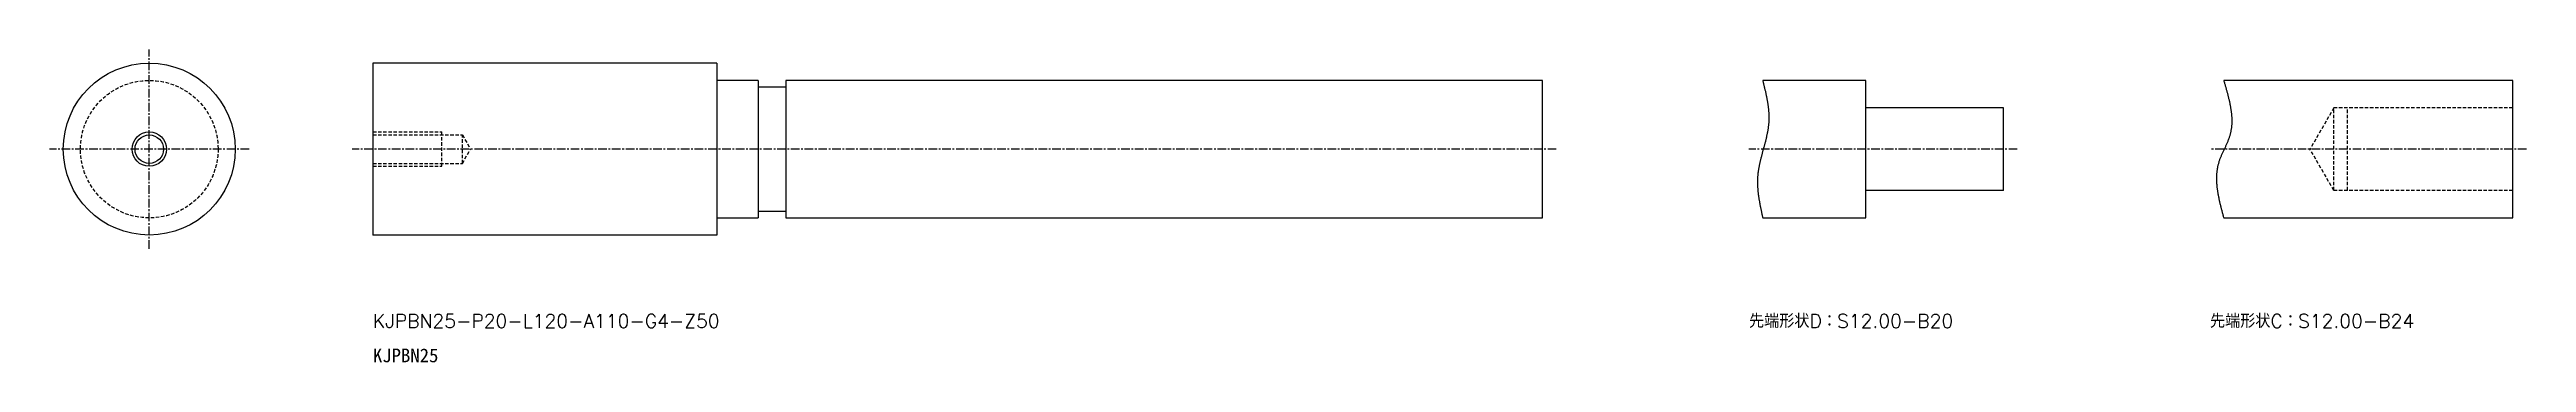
# Model space of a CAD drawing. Extents: x -2278 to -1918, y -989 to -944.
import ezdxf

# ---------------------------------------------------------------- set-up
doc = ezdxf.new("R2010")
doc.units = 0
doc.linetypes.add('CENTER', pattern=[2, 1.25, -0.25, 0.25, -0.25])
doc.linetypes.add('DASHED', pattern=[0.75, 0.5, -0.25])
doc.layers.get('0').update_dxf_attribs({"linetype": 'CONTINUOUS'})
doc.layers.add('CENTER', color=1, linetype='CENTER')
doc.styles.add('ｽﾀｲﾙ1', font='txt.shx', dxfattribs={"bigfont": 'bigfont.shx'})

msp = doc.modelspace()

# ---------------------------------------------------------------- linework, layer by layer
at = {"color": 7, "linetype": 'CONTINUOUS'}
for p, q in [((-2181.37, -945.89), (-2231.37, -945.89)), ((-2231.37, -945.89), (-2231.37, -970.89)), ((-2181.37, -945.89), (-2181.37, -970.89)), ((-2175.37, -948.39), (-2181.37, -948.39)), ((-2175.37, -948.39), (-2175.37, -968.39)), ((-2171.37, -949.39), (-2175.37, -949.39)), ((-2171.37, -948.39), (-2171.37, -968.39)), ((-2061.37, -948.39), (-2171.37, -948.39)), ((-2061.37, -968.39), (-2061.37, -948.39)), ((-2014.37, -948.39), (-2029.37, -948.39)), ((-2014.37, -968.39), (-2014.37, -948.39)), ((-1920.37, -948.39), (-1962.37, -948.39)), ((-1920.37, -968.39), (-1920.37, -948.39)), ((-1994.37, -952.39), (-2014.37, -952.39)), ((-1994.37, -964.39), (-1994.37, -952.39)), ((-1994.37, -964.39), (-2014.37, -964.39)), ((-2181.37, -968.39), (-2175.37, -968.39)), ((-2175.37, -967.39), (-2171.37, -967.39)), ((-2171.37, -968.39), (-2061.37, -968.39)), ((-2029.37, -968.39), (-2014.37, -968.39)), ((-1962.37, -968.39), (-1920.37, -968.39)), ((-2181.37, -970.89), (-2231.37, -970.89))]:
    msp.add_line(p, q, dxfattribs=at)
at = {"color": 3, "linetype": 'DASHED'}
for p, q in [((-1946.37, -952.39), (-1949.83, -958.39)), ((-1920.37, -952.39), (-1946.37, -952.39)), ((-1946.37, -964.39), (-1946.37, -952.39)), ((-1944.37, -964.39), (-1944.37, -952.39)), ((-2231.37, -955.89), (-2221.37, -955.89)), ((-2231.37, -956.33), (-2218.37, -956.33)), ((-2221.37, -960.89), (-2221.37, -955.89)), ((-2218.37, -956.33), (-2217.17, -958.39)), ((-2218.37, -960.46), (-2218.37, -956.33)), ((-2231.37, -960.46), (-2218.37, -960.46)), ((-2231.37, -960.89), (-2221.37, -960.89)), ((-2218.37, -960.46), (-2217.17, -958.39)), ((-1946.37, -964.39), (-1949.83, -958.39)), ((-1920.37, -964.39), (-1946.37, -964.39))]:
    msp.add_line(p, q, dxfattribs=at)
at = {"color": 7}
for points in [[(-2029.37, -948.39, 0), (-2029.34, -948.5, 0), (-2029.32, -948.61, 0), (-2029.29, -948.71, 0), (-2029.26, -948.82, 0), (-2029.24, -948.92, 0), (-2029.21, -949.03, 0), (-2029.19, -949.13, 0), (-2029.16, -949.24, 0), (-2029.14, -949.34, 0), (-2029.11, -949.45, 0), (-2029.09, -949.55, 0), (-2029.06, -949.66, 0), (-2029.04, -949.76, 0), (-2029.01, -949.87, 0), (-2028.99, -949.98, 0), (-2028.96, -950.08, 0), (-2028.94, -950.18, 0), (-2028.92, -950.29, 0), (-2028.9, -950.4, 0), (-2028.87, -950.5, 0), (-2028.85, -950.61, 0), (-2028.83, -950.71, 0), (-2028.81, -950.82, 0), (-2028.79, -950.92, 0), (-2028.77, -951.03, 0), (-2028.75, -951.13, 0), (-2028.73, -951.24, 0), (-2028.71, -951.34, 0), (-2028.69, -951.45, 0), (-2028.68, -951.55, 0), (-2028.66, -951.66, 0), (-2028.64, -951.76, 0), (-2028.63, -951.87, 0), (-2028.61, -951.97, 0), (-2028.6, -952.08, 0), (-2028.58, -952.18, 0), (-2028.57, -952.29, 0), (-2028.56, -952.39, 0), (-2028.55, -952.5, 0), (-2028.54, -952.6, 0), (-2028.53, -952.71, 0), (-2028.52, -952.81, 0), (-2028.51, -952.92, 0), (-2028.5, -953.02, 0), (-2028.49, -953.13, 0), (-2028.49, -953.23, 0), (-2028.48, -953.34, 0), (-2028.48, -953.44, 0), (-2028.48, -953.54, 0), (-2028.48, -953.65, 0), (-2028.47, -953.75, 0), (-2028.47, -953.86, 0), (-2028.48, -953.96, 0), (-2028.48, -954.07, 0), (-2028.48, -954.17, 0), (-2028.48, -954.28, 0), (-2028.49, -954.38, 0), (-2028.5, -954.49, 0), (-2028.5, -954.59, 0), (-2028.51, -954.69, 0), (-2028.52, -954.8, 0), (-2028.53, -954.9, 0), (-2028.54, -955.01, 0), (-2028.56, -955.11, 0), (-2028.57, -955.22, 0), (-2028.58, -955.32, 0), (-2028.6, -955.42, 0), (-2028.62, -955.53, 0), (-2028.63, -955.63, 0), (-2028.65, -955.74, 0), (-2028.67, -955.84, 0), (-2028.69, -955.94, 0), (-2028.71, -956.05, 0), (-2028.73, -956.15, 0), (-2028.75, -956.26, 0), (-2028.77, -956.36, 0), (-2028.8, -956.46, 0), (-2028.82, -956.57, 0), (-2028.84, -956.67, 0), (-2028.87, -956.77, 0), (-2028.89, -956.88, 0), (-2028.92, -956.98, 0), (-2028.94, -957.09, 0), (-2028.97, -957.19, 0), (-2028.99, -957.29, 0), (-2029.02, -957.4, 0), (-2029.05, -957.5, 0), (-2029.07, -957.61, 0), (-2029.1, -957.71, 0), (-2029.13, -957.81, 0), (-2029.16, -957.92, 0), (-2029.18, -958.02, 0), (-2029.21, -958.12, 0), (-2029.24, -958.23, 0), (-2029.27, -958.33, 0), (-2029.3, -958.43, 0), (-2029.33, -958.54, 0), (-2029.35, -958.64, 0), (-2029.38, -958.75, 0), (-2029.41, -958.85, 0), (-2029.44, -958.95, 0), (-2029.47, -959.06, 0), (-2029.49, -959.16, 0), (-2029.52, -959.26, 0), (-2029.55, -959.37, 0), (-2029.57, -959.47, 0), (-2029.6, -959.58, 0), (-2029.63, -959.68, 0), (-2029.65, -959.78, 0), (-2029.68, -959.89, 0), (-2029.7, -959.99, 0), (-2029.73, -960.1, 0), (-2029.75, -960.2, 0), (-2029.78, -960.3, 0), (-2029.8, -960.41, 0), (-2029.82, -960.51, 0), (-2029.85, -960.62, 0), (-2029.87, -960.72, 0), (-2029.89, -960.82, 0), (-2029.91, -960.93, 0), (-2029.93, -961.03, 0), (-2029.95, -961.14, 0), (-2029.97, -961.24, 0), (-2029.98, -961.35, 0), (-2030, -961.45, 0), (-2030.02, -961.55, 0), (-2030.03, -961.66, 0), (-2030.04, -961.76, 0), (-2030.06, -961.87, 0), (-2030.07, -961.97, 0), (-2030.08, -962.08, 0), (-2030.09, -962.18, 0), (-2030.1, -962.28, 0), (-2030.11, -962.39, 0), (-2030.11, -962.49, 0), (-2030.12, -962.6, 0), (-2030.13, -962.7, 0), (-2030.13, -962.81, 0), (-2030.13, -962.91, 0), (-2030.13, -963.02, 0), (-2030.13, -963.12, 0), (-2030.13, -963.23, 0), (-2030.13, -963.33, 0), (-2030.13, -963.44, 0), (-2030.13, -963.54, 0), (-2030.13, -963.65, 0), (-2030.12, -963.75, 0), (-2030.12, -963.86, 0), (-2030.11, -963.96, 0), (-2030.1, -964.07, 0), (-2030.09, -964.17, 0), (-2030.09, -964.28, 0), (-2030.08, -964.38, 0), (-2030.07, -964.49, 0), (-2030.06, -964.59, 0), (-2030.04, -964.7, 0), (-2030.03, -964.8, 0), (-2030.02, -964.91, 0), (-2030.01, -965.01, 0), (-2029.99, -965.12, 0), (-2029.98, -965.23, 0), (-2029.96, -965.33, 0), (-2029.95, -965.44, 0), (-2029.93, -965.54, 0), (-2029.92, -965.65, 0), (-2029.9, -965.75, 0), (-2029.88, -965.86, 0), (-2029.86, -965.96, 0), (-2029.84, -966.07, 0), (-2029.83, -966.17, 0), (-2029.81, -966.28, 0), (-2029.79, -966.39, 0), (-2029.77, -966.49, 0), (-2029.75, -966.6, 0), (-2029.73, -966.7, 0), (-2029.7, -966.81, 0), (-2029.68, -966.91, 0), (-2029.66, -967.02, 0), (-2029.64, -967.13, 0), (-2029.62, -967.23, 0), (-2029.6, -967.34, 0), (-2029.57, -967.44, 0), (-2029.55, -967.55, 0), (-2029.53, -967.65, 0), (-2029.51, -967.76, 0), (-2029.48, -967.87, 0), (-2029.46, -967.97, 0), (-2029.44, -968.08, 0), (-2029.41, -968.18, 0), (-2029.39, -968.29, 0), (-2029.37, -968.39, 0)], [(-1962.37, -948.39, 0), (-1962.33, -948.5, 0), (-1962.3, -948.61, 0), (-1962.27, -948.72, 0), (-1962.24, -948.83, 0), (-1962.21, -948.94, 0), (-1962.18, -949.05, 0), (-1962.14, -949.16, 0), (-1962.11, -949.27, 0), (-1962.08, -949.38, 0), (-1962.05, -949.48, 0), (-1962.02, -949.59, 0), (-1961.99, -949.7, 0), (-1961.96, -949.81, 0), (-1961.93, -949.92, 0), (-1961.9, -950.03, 0), (-1961.87, -950.14, 0), (-1961.84, -950.25, 0), (-1961.81, -950.36, 0), (-1961.78, -950.46, 0), (-1961.75, -950.57, 0), (-1961.73, -950.68, 0), (-1961.7, -950.79, 0), (-1961.67, -950.9, 0), (-1961.65, -951.01, 0), (-1961.62, -951.12, 0), (-1961.59, -951.22, 0), (-1961.57, -951.33, 0), (-1961.55, -951.44, 0), (-1961.52, -951.55, 0), (-1961.5, -951.65, 0), (-1961.48, -951.76, 0), (-1961.46, -951.87, 0), (-1961.44, -951.98, 0), (-1961.42, -952.09, 0), (-1961.4, -952.19, 0), (-1961.38, -952.3, 0), (-1961.36, -952.41, 0), (-1961.34, -952.51, 0), (-1961.33, -952.62, 0), (-1961.31, -952.73, 0), (-1961.3, -952.83, 0), (-1961.28, -952.94, 0), (-1961.27, -953.05, 0), (-1961.26, -953.15, 0), (-1961.25, -953.26, 0), (-1961.24, -953.36, 0), (-1961.23, -953.47, 0), (-1961.22, -953.58, 0), (-1961.21, -953.68, 0), (-1961.21, -953.79, 0), (-1961.2, -953.89, 0), (-1961.2, -954, 0), (-1961.2, -954.1, 0), (-1961.2, -954.21, 0), (-1961.2, -954.31, 0), (-1961.2, -954.41, 0), (-1961.2, -954.52, 0), (-1961.2, -954.62, 0), (-1961.21, -954.73, 0), (-1961.21, -954.83, 0), (-1961.22, -954.93, 0), (-1961.23, -955.04, 0), (-1961.24, -955.14, 0), (-1961.25, -955.24, 0), (-1961.26, -955.35, 0), (-1961.28, -955.45, 0), (-1961.29, -955.55, 0), (-1961.31, -955.65, 0), (-1961.33, -955.75, 0), (-1961.35, -955.86, 0), (-1961.37, -955.96, 0), (-1961.39, -956.06, 0), (-1961.42, -956.16, 0), (-1961.44, -956.26, 0), (-1961.47, -956.36, 0), (-1961.5, -956.46, 0), (-1961.53, -956.56, 0), (-1961.57, -956.66, 0), (-1961.6, -956.76, 0), (-1961.63, -956.86, 0), (-1961.67, -956.96, 0), (-1961.71, -957.06, 0), (-1961.75, -957.16, 0), (-1961.79, -957.26, 0), (-1961.83, -957.36, 0), (-1961.87, -957.46, 0), (-1961.91, -957.55, 0), (-1961.96, -957.65, 0), (-1962, -957.75, 0), (-1962.04, -957.85, 0), (-1962.09, -957.95, 0), (-1962.13, -958.04, 0), (-1962.18, -958.14, 0), (-1962.23, -958.24, 0), (-1962.27, -958.34, 0), (-1962.32, -958.44, 0), (-1962.36, -958.53, 0), (-1962.41, -958.63, 0), (-1962.46, -958.73, 0), (-1962.5, -958.83, 0), (-1962.55, -958.93, 0), (-1962.59, -959.02, 0), (-1962.63, -959.12, 0), (-1962.68, -959.22, 0), (-1962.72, -959.32, 0), (-1962.76, -959.42, 0), (-1962.8, -959.52, 0), (-1962.84, -959.62, 0), (-1962.88, -959.72, 0), (-1962.92, -959.81, 0), (-1962.96, -959.91, 0), (-1963, -960.01, 0), (-1963.03, -960.11, 0), (-1963.06, -960.21, 0), (-1963.1, -960.31, 0), (-1963.13, -960.41, 0), (-1963.15, -960.51, 0), (-1963.18, -960.61, 0), (-1963.21, -960.72, 0), (-1963.23, -960.82, 0), (-1963.25, -960.92, 0), (-1963.27, -961.02, 0), (-1963.29, -961.12, 0), (-1963.31, -961.23, 0), (-1963.33, -961.33, 0), (-1963.34, -961.43, 0), (-1963.36, -961.53, 0), (-1963.37, -961.63, 0), (-1963.38, -961.74, 0), (-1963.39, -961.84, 0), (-1963.4, -961.95, 0), (-1963.41, -962.05, 0), (-1963.41, -962.15, 0), (-1963.42, -962.26, 0), (-1963.42, -962.36, 0), (-1963.42, -962.47, 0), (-1963.43, -962.57, 0), (-1963.43, -962.68, 0), (-1963.43, -962.78, 0), (-1963.42, -962.89, 0), (-1963.42, -962.99, 0), (-1963.42, -963.1, 0), (-1963.41, -963.2, 0), (-1963.4, -963.31, 0), (-1963.4, -963.41, 0), (-1963.39, -963.52, 0), (-1963.38, -963.63, 0), (-1963.37, -963.73, 0), (-1963.36, -963.84, 0), (-1963.35, -963.95, 0), (-1963.34, -964.05, 0), (-1963.32, -964.16, 0), (-1963.31, -964.27, 0), (-1963.29, -964.37, 0), (-1963.28, -964.48, 0), (-1963.26, -964.59, 0), (-1963.24, -964.7, 0), (-1963.23, -964.8, 0), (-1963.21, -964.91, 0), (-1963.19, -965.02, 0), (-1963.17, -965.13, 0), (-1963.15, -965.24, 0), (-1963.13, -965.34, 0), (-1963.1, -965.45, 0), (-1963.08, -965.56, 0), (-1963.06, -965.67, 0), (-1963.03, -965.78, 0), (-1963.01, -965.88, 0), (-1962.99, -965.99, 0), (-1962.96, -966.1, 0), (-1962.94, -966.21, 0), (-1962.91, -966.32, 0), (-1962.88, -966.43, 0), (-1962.86, -966.54, 0), (-1962.83, -966.65, 0), (-1962.8, -966.76, 0), (-1962.78, -966.86, 0), (-1962.75, -966.97, 0), (-1962.72, -967.08, 0), (-1962.69, -967.19, 0), (-1962.66, -967.3, 0), (-1962.63, -967.41, 0), (-1962.6, -967.52, 0), (-1962.57, -967.63, 0), (-1962.55, -967.74, 0), (-1962.52, -967.85, 0), (-1962.49, -967.96, 0), (-1962.46, -968.07, 0), (-1962.43, -968.18, 0), (-1962.4, -968.28, 0), (-1962.37, -968.39, 0)]]:
    msp.add_polyline3d(points, dxfattribs=at)
at = {"color": 7, "linetype": 'CONTINUOUS'}
for radius in [12.5, 2.07]:
    msp.add_circle((-2263.87, -958.39), radius, dxfattribs=at)
at = {"color": 3, "linetype": 'DASHED'}
msp.add_circle((-2263.87, -958.39), 10, dxfattribs=at)
at = {"color": 3, "linetype": 'CONTINUOUS'}
msp.add_circle((-2263.87, -958.39), 2.5, dxfattribs=at)
at = {"layer": 'CENTER', "color": 1, "linetype": 'CENTER'}
for p, q in [((-2263.87, -972.89), (-2263.87, -943.89)), ((-2249.37, -958.39), (-2278.37, -958.39)), ((-2059.37, -958.39), (-2234.37, -958.39)), ((-1992.37, -958.39), (-2031.37, -958.39)), ((-1918.37, -958.39), (-1964.37, -958.39))]:
    msp.add_line(p, q, dxfattribs=at)

# ---------------------------------------------------------------- texts
at = {"color": 7, "linetype": 'CONTINUOUS', "style": 'ｽﾀｲﾙ1'}
for s, p in [('KJPBN25-P20-L120-A110-G4-Z50', (-2231.37, -984.39)), ('先端形状D：S12.00-B20', (-2031.37, -984.39)), ('先端形状C：S12.00-B24', (-1964.37, -984.39))]:
    msp.add_text(s, height=2, dxfattribs=at).set_placement(p)
at = {"color": 7, "linetype": 'CONTINUOUS'}
msp.add_text('KJPBN25', height=2, dxfattribs=at).set_placement((-2231.37, -989.39))

doc.saveas('drawing.dxf')
